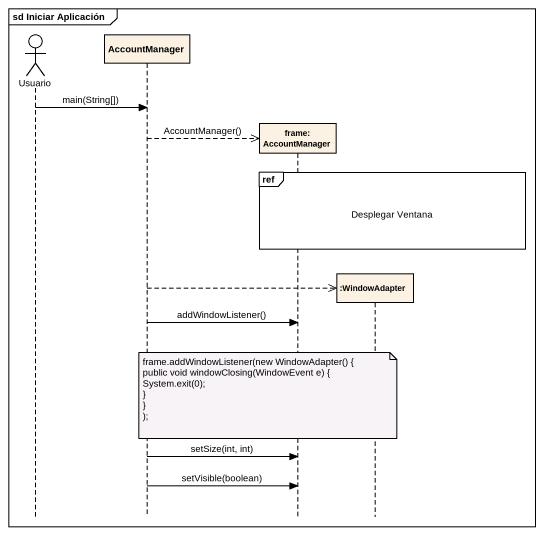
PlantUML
@startuml
mainframe sd Iniciar Aplicación
hide footbox
actor Usuario
participant AccountManager
participant "frame: AccountManager" as frame_AccountManager
participant ":WindowAdapter" as WindowAdapter

Usuario -> AccountManager : main(String[])
AccountManager -->> frame_AccountManager ** : AccountManager()
ref over frame_AccountManager, WindowAdapter : Desplegar Ventana
AccountManager -->> WindowAdapter **
AccountManager -> frame_AccountManager : addWindowListener()
note over frame_AccountManager
  frame.addWindowListener(new WindowAdapter() {
  public void windowClosing(WindowEvent e) {
  System.exit(0);
  ~}
  ~}
  );
end note
AccountManager -> frame_AccountManager : setSize(int, int)
AccountManager -> frame_AccountManager : setVisible(boolean)
@enduml
